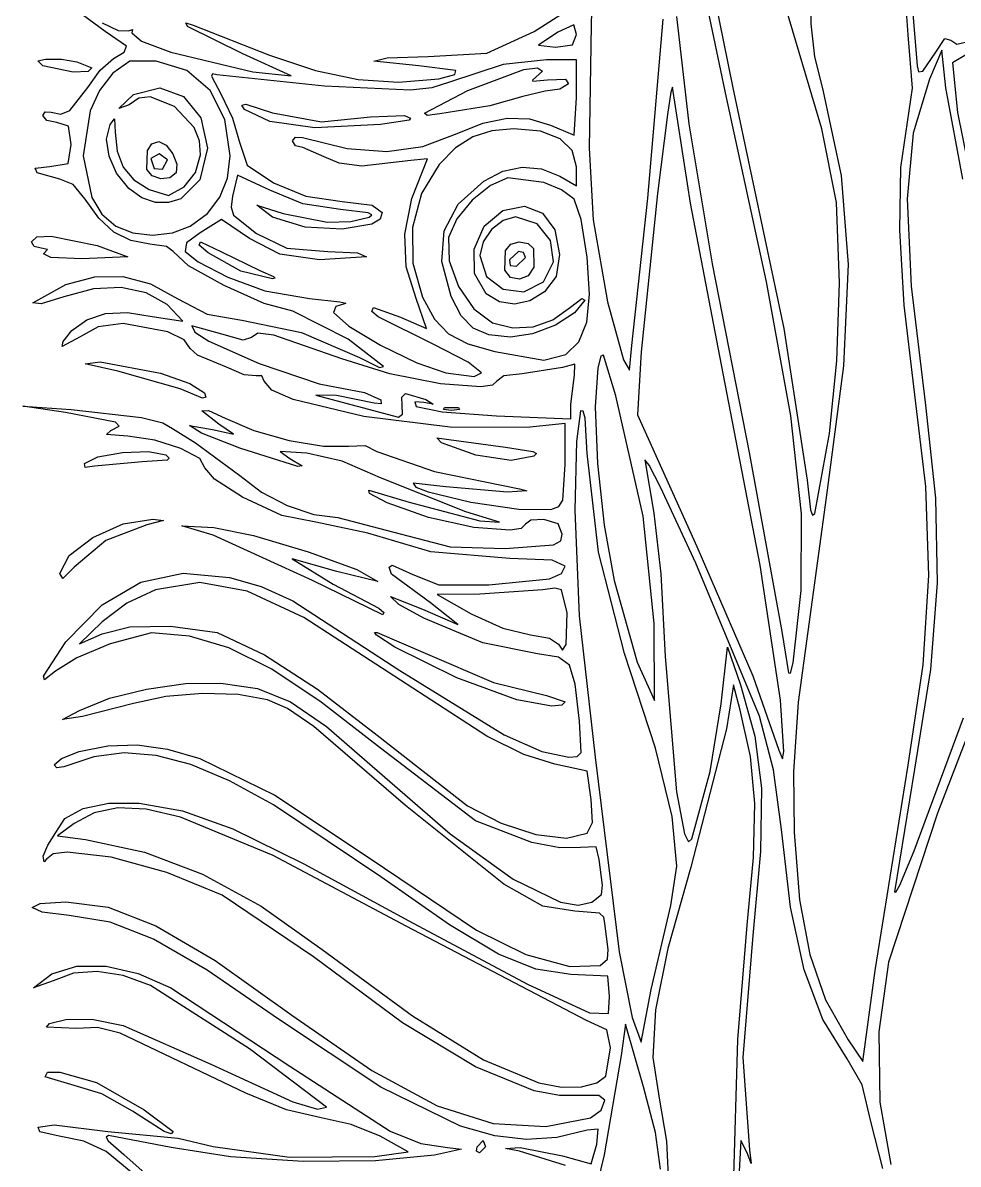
# Model space of a CAD drawing. Extents: x -2 to 143, y -75 to 57.
# Drawn here: x -1.93 to 30.67, y -38.89 to 0.89 of the extents above; entities that cross this region are included whole.
import ezdxf

# ---------------------------------------------------------------- set-up
doc = ezdxf.new("R2010")
doc.units = 0

msp = doc.modelspace()

# ---------------------------------------------------------------- linework, layer by layer
at = {"layer": 'Layer 1'}
for p, q in [((18.049324, 7.429399), (17.879628, 0.804749)), ((28.920241, 0.46683), (28.451226, 7.02616)), ((25.587305, 5.84176), (25.53346, 0.847634)), ((21.476025, 5.266525), (22.813592, -1.38241)), ((22.59748, -1.7137), (21.20349, 4.85621)), ((25.910463, -2.80866), (24.384303, 2.33777)), ((35.244781, 2.355612), (30.470031, -0.512558)), ((29.048735, 1.634441), (29.236411, -0.610279)), ((15.887304, 0.585747), (17.070378, 1.341785)), ((0.937246, 0.58575), (0.145662, 1.15912)), ((0.831784, 0.889484), (1.385385, 0.620302)), ((3.806733, 0.752613), (3.753469, 0.881153)), ((3.753469, 0.881153), (4.004629, 0.804363)), ((4.004629, 0.804363), (6.660429, -0.239987)), ((17.27412, 0.814666), (16.719439, 0.563526)), ((17.3626, 0.481876), (17.27412, 0.814666)), ((17.879628, 0.804749), (17.801301, -3.485951)), ((19.85599, -5.23145), (20.390091, 1.00996)), ((20.850582, 1.108453), (21.276517, -2.638411)), ((25.53346, 0.847634), (25.663374, -0.296205)), ((1.684064, 0.066656), (0.937246, 0.58575)), ((1.385385, 0.620302), (1.752892, 0.602211)), ((1.752892, 0.602211), (1.886614, 0.654756)), ((1.886614, 0.654756), (1.862873, 0.539091)), ((1.862873, 0.539091), (2.201459, 0.250714)), ((5.735473, -0.192932), (3.806733, 0.752613)), ((14.241158, -0.174318), (15.887304, 0.585747)), ((16.719439, 0.563526), (16.036152, 0.11187)), ((17.223571, 0.123257), (17.362597, 0.48188)), ((17.362597, 0.48188), (17.3626, 0.481876)), ((29.075242, -1.386252), (28.920241, 0.46683)), ((1.599146, -0.13518), (1.684064, 0.066656)), ((2.201459, 0.250714), (3.230745, -0.140022)), ((16.036152, 0.11187), (16.636979, 0.038262)), ((16.636979, 0.038262), (17.223571, 0.123257)), ((29.892998, -0.135897), (30.206941, 0.338392)), ((30.206941, 0.338392), (30.412045, 0.278102)), ((30.412045, 0.278102), (30.621121, 0.13588)), ((30.621121, 0.13588), (30.974382, 0.22862)), ((-1.406699, -0.440725), (-1.140662, -0.377155)), ((-1.140662, -0.377155), (-0.589578, -0.376279)), ((-0.589578, -0.376279), (-0.050464, -0.469569)), ((0.757685, -0.76092), (1.22839, -0.362766)), ((1.22839, -0.362766), (1.599146, -0.13518)), ((3.230745, -0.140022), (6.082533, -0.817439)), ((7.417583, -0.959344), (5.735473, -0.192932)), ((6.660429, -0.239987), (8.271708, -0.777314)), ((10.306564, -0.451135), (10.767125, -0.337504)), ((10.767125, -0.337504), (12.195494, -0.29024)), ((12.195494, -0.29024), (14.241158, -0.174318)), ((25.663374, -0.296205), (25.940213, -1.40825)), ((29.430739, -0.797081), (29.892998, -0.135897)), ((30.0925, -0.07124), (29.6691, -1.07665)), ((30.241007, -1.385278), (30.0925, -0.07124)), ((-1.23961, -0.618732), (-1.406699, -0.440725)), ((-0.179395, -0.830312), (-1.239613, -0.61873)), ((-1.239613, -0.61873), (-1.23961, -0.618732)), ((-0.050464, -0.469569), (0.470387, -0.68603)), ((0.328739, -1.363846), (0.757685, -0.76092)), ((0.470387, -0.68603), (0.339829, -0.80829)), ((1.799145, -0.454498), (1.19959, -0.863656)), ((2.71577, -0.44895), (1.799145, -0.454498)), ((3.782095, -0.775441), (2.71577, -0.44895)), ((4.593544, -1.469483), (3.782095, -0.775441)), ((8.271708, -0.777314), (9.751045, -1.087756)), ((11.870994, -0.615383), (10.306564, -0.451135)), ((13.157413, -0.775752), (11.870994, -0.615383)), ((14.807105, -0.569328), (12.941, -1.186533)), ((13.122195, -0.920649), (13.157413, -0.775752)), ((13.581803, -1.479027), (15.5321, -0.73954)), ((16.32365, -0.404936), (14.807105, -0.569328)), ((15.5321, -0.73954), (16.001383, -0.685789)), ((16.001383, -0.685789), (16.175261, -0.8051)), ((17.3626, -0.399736), (16.32365, -0.404936)), ((17.362628, -1.713702), (17.3626, -0.399736)), ((29.236411, -0.610279), (29.288766, -0.817855)), ((30.470031, -0.512558), (30.647203, -2.24445)), ((0.339829, -0.80829), (-0.179395, -0.830312)), ((1.19959, -0.863656), (0.735776, -1.473282)), ((4.674474, -0.890852), (4.644487, -0.97201)), ((4.644487, -0.97201), (4.98547, -1.610929)), ((4.8295, -0.931032), (4.674474, -0.890852)), ((8.58246, -1.320456), (4.8295, -0.931032)), ((6.082533, -0.817439), (7.417583, -0.959344)), ((9.751045, -1.087756), (11.160875, -1.180012)), ((11.160875, -1.180012), (12.563629, -1.062784)), ((12.941, -1.186533), (12.326194, -1.379063)), ((12.563629, -1.062784), (13.122195, -0.920649)), ((16.175261, -0.8051), (15.828944, -1.116242)), ((15.828944, -1.116242), (15.839696, -1.149157)), ((15.839696, -1.149157), (16.351861, -1.101942)), ((16.351861, -1.101942), (16.985408, -1.080148)), ((16.985408, -1.080148), (17.082291, -1.246193)), ((29.6691, -1.07665), (29.096538, -2.95691)), ((29.288766, -0.817855), (29.430739, -0.797081)), ((-0.294259, -2.175475), (0.328739, -1.363846)), ((0.735776, -1.473282), (0.410182, -2.185503)), ((1.92045, -1.607816), (2.839317, -1.382076)), ((2.839317, -1.382076), (3.668498, -1.686922)), ((5.109904, -2.479465), (4.593544, -1.469483)), ((11.583241, -1.459771), (8.58246, -1.320456)), ((12.326194, -1.379063), (11.583241, -1.459771)), ((12.0669, -2.25841), (13.581803, -1.479027)), ((16.274209, -1.494724), (15.49987, -1.682844)), ((16.787661, -1.421717), (16.274209, -1.494724)), ((17.082291, -1.246193), (16.787661, -1.421717)), ((20.6509, -1.530186), (20.53255, -2.314233)), ((20.70752, -1.36093), (20.6509, -1.530186)), ((21.342747, -5.397254), (20.70752, -1.36093)), ((22.813592, -1.38241), (24.589908, -9.768243)), ((25.940213, -1.40825), (26.588831, -4.433976)), ((28.900291, -2.57915), (29.075242, -1.386252)), ((30.830628, -4.560728), (30.241007, -1.385278)), ((1.416891, -2.098518), (1.92045, -1.607816)), ((1.771705, -1.97287), (1.416891, -2.098518)), ((2.107076, -1.746314), (1.771705, -1.97287)), ((2.506161, -1.695973), (2.107076, -1.746314)), ((3.354477, -2.025408), (2.506161, -1.695973)), ((3.668498, -1.686922), (4.268384, -2.420873)), ((4.98547, -1.610929), (5.38041, -2.443206)), ((5.704208, -1.979137), (5.835751, -1.947226)), ((5.79559, -2.13457), (5.704208, -1.979137)), ((5.835751, -1.947226), (6.77517, -2.25489)), ((15.49987, -1.682844), (14.33984, -2.008177)), ((17.287848, -3.027682), (17.362628, -1.713702)), ((23.987492, -8.143959), (22.59748, -1.7137)), ((-1.239605, -2.347278), (-1.152407, -2.213093)), ((-1.094275, -2.518492), (-1.239605, -2.347278)), ((-1.152407, -2.213093), (-0.942761, -2.230907)), ((-0.942761, -2.230907), (-0.608228, -2.292878)), ((-0.608228, -2.292878), (-0.294259, -2.175475)), ((0.410182, -2.185503), (0.170108, -3.745526)), ((4.034662, -2.764113), (3.354477, -2.025408)), ((6.67622, -2.55281), (5.79559, -2.13457)), ((6.77517, -2.25489), (8.476548, -2.567524)), ((10.18422, -2.387882), (11.37029, -2.350032)), ((11.37029, -2.350032), (11.582899, -2.437547)), ((12.163898, -2.339818), (12.066898, -2.258407)), ((12.066898, -2.258407), (12.0669, -2.25841)), ((12.60269, -2.289507), (12.163898, -2.339818)), ((14.33984, -2.008177), (12.60269, -2.289507)), ((20.53255, -2.314233), (20.189084, -5.05913)), ((30.647203, -2.24445), (31.021882, -4.130768)), ((-0.744865, -2.589705), (-1.094275, -2.518492)), ((-0.334938, -2.721103), (-0.744865, -2.589705)), ((-0.250125, -3.356194), (-0.334938, -2.721103)), ((0.988334, -3.168259), (1.108343, -2.65282)), ((1.108343, -2.65282), (1.267326, -2.458816)), ((1.267326, -2.458816), (1.291355, -2.92749)), ((4.223583, -3.225362), (4.034662, -2.764113)), ((4.268384, -2.420873), (4.49937, -3.482446)), ((5.29096, -3.75378), (5.109904, -2.479465)), ((5.38041, -2.443206), (5.615435, -3.279049)), ((8.24206, -2.777683), (6.67622, -2.55281)), ((6.67622, -2.55281), (6.67622, -2.55281)), ((10.535188, -2.659792), (8.24206, -2.777683)), ((8.476548, -2.567524), (10.18422, -2.387882)), ((11.536038, -2.510388), (10.535188, -2.659792)), ((11.582899, -2.437547), (11.536038, -2.510388)), ((13.20682, -2.975184), (14.105307, -2.606401)), ((14.105307, -2.606401), (14.948388, -2.433393)), ((14.948388, -2.433393), (15.732169, -2.456518)), ((15.732169, -2.456518), (16.45276, -2.676133)), ((16.45276, -2.676133), (17.287848, -3.027682)), ((21.276517, -2.638411), (22.093983, -7.510982)), ((28.669018, -4.153177), (28.900291, -2.57915)), ((1.071592, -3.762893), (0.988334, -3.168259)), ((1.291355, -2.92749), (1.351535, -3.591989)), ((7.467842, -3.23192), (7.569573, -3.098902)), ((7.569573, -3.098902), (7.81416, -3.10734)), ((7.81416, -3.10734), (9.370318, -3.492278)), ((12.01438, -3.42748), (13.20682, -2.975184)), ((13.746337, -3.087687), (13.152034, -3.47122)), ((14.407965, -2.87458), (13.746337, -3.087687)), ((15.18575, -2.8087), (14.407965, -2.87458)), ((16.113983, -2.896425), (15.18575, -2.8087)), ((16.796931, -3.153069), (16.113983, -2.896425)), ((17.218501, -3.568836), (16.796931, -3.153069)), ((26.429697, -5.382361), (25.910463, -2.80866)), ((29.096538, -2.95691), (28.884603, -5.246755)), ((-0.352823, -4.017089), (-0.250125, -3.356194)), ((2.394079, -4.232179), (2.407196, -3.5665)), ((2.407196, -3.5665), (2.569124, -3.335824)), ((2.569124, -3.335824), (2.80408, -3.246693)), ((2.80408, -3.246693), (3.069091, -3.374559)), ((3.069091, -3.374559), (3.301496, -3.679294)), ((4.264725, -3.71503), (4.223583, -3.225362)), ((4.49937, -3.482446), (4.238914, -4.583576)), ((5.615435, -3.279049), (5.891463, -4.074622)), ((7.572995, -3.397011), (7.467842, -3.23192)), ((7.82581, -3.465676), (7.572995, -3.397011)), ((8.567919, -3.787207), (7.82581, -3.465676)), ((9.370318, -3.492278), (10.752969, -3.599418)), ((10.752969, -3.599418), (12.01438, -3.42748)), ((13.152034, -3.47122), (12.57622, -4.04838)), ((17.3626, -4.13393), (17.218501, -3.568836)), ((17.801301, -3.485951), (17.945758, -5.984151)), ((0.170108, -3.745526), (0.472274, -5.199319)), ((1.33578, -4.360098), (1.071592, -3.762893)), ((1.351535, -3.591989), (1.567438, -4.145865)), ((2.817256, -3.684688), (2.533774, -3.844721)), ((2.533774, -3.844721), (2.646963, -4.189728)), ((3.1141, -3.89076), (2.817256, -3.684688)), ((2.939821, -4.209411), (3.1141, -3.89076)), ((3.1141, -3.89076), (3.1141, -3.89076)), ((3.301496, -3.679294), (3.436276, -4.042606)), ((4.083828, -4.336642), (4.264725, -3.71503)), ((5.202117, -4.523032), (5.29096, -3.75378)), ((9.08878, -4.005918), (8.567919, -3.787207)), ((11.588629, -3.914786), (9.8786, -4.104846)), ((12.170574, -3.860036), (11.588629, -3.914786)), ((11.62194, -5.240525), (12.170574, -3.860036)), ((-1.504671, -4.175578), (-0.992234, -4.126036)), ((-1.4375, -4.34168), (-1.504671, -4.175578)), ((-0.645921, -4.56576), (-1.4375, -4.34168)), ((-0.992234, -4.126036), (-0.352823, -4.017089)), ((1.75856, -4.88325), (1.33578, -4.360098)), ((1.567438, -4.145865), (1.939535, -4.589915)), ((2.39408, -4.23218), (2.394079, -4.232179)), ((2.580206, -4.451563), (2.39408, -4.23218)), ((2.646963, -4.189728), (2.939821, -4.209411)), ((3.408413, -4.346203), (3.18961, -4.520067)), ((3.436276, -4.042606), (3.408413, -4.346203)), ((3.689215, -4.83), (4.083828, -4.336642)), ((5.891463, -4.074622), (6.802695, -4.694649)), ((9.8786, -4.104846), (9.08878, -4.005918)), ((12.57622, -4.04838), (11.959839, -5.065351)), ((14.136114, -4.629237), (14.800933, -4.288872)), ((14.800933, -4.288872), (15.474303, -4.145939)), ((15.474303, -4.145939), (16.139239, -4.201546)), ((16.139239, -4.201546), (16.778754, -4.456803)), ((17.362614, -4.790922), (17.3626, -4.13393)), ((28.632444, -6.340664), (28.669018, -4.153177)), ((-0.175821, -4.745188), (-0.645921, -4.56576)), ((0.24461, -5.26255), (-0.175821, -4.745188)), ((1.939535, -4.589915), (2.468295, -4.92494)), ((2.879462, -4.551357), (2.580206, -4.451563)), ((3.18961, -4.520067), (2.879462, -4.551357)), ((4.238914, -4.583576), (3.576419, -5.244843)), ((4.93797, -5.1926), (5.202117, -4.523032)), ((5.54755, -4.42272), (5.371312, -5.15627)), ((6.67451, -4.94963), (5.54755, -4.42272)), ((6.802695, -4.694649), (7.93166, -5.152624)), ((13.235279, -5.432305), (14.136114, -4.629237)), ((14.974045, -4.516208), (14.365303, -4.778932)), ((16.226632, -4.677484), (14.974045, -4.516208)), ((16.845592, -4.936538), (16.226632, -4.677484)), ((16.778754, -4.456803), (17.362614, -4.790922)), ((26.588831, -4.433976), (26.828962, -7.533239)), ((1.75856, -4.883256), (1.75856, -4.88325)), ((2.218911, -5.212648), (1.75856, -4.883256)), ((2.468295, -4.92494), (3.146116, -5.137246)), ((3.146116, -5.137246), (3.689215, -4.83)), ((5.371312, -5.15627), (5.32962, -5.540856)), ((7.821908, -5.420866), (6.67451, -4.94963)), ((7.93166, -5.152624), (9.202005, -5.342356)), ((11.959839, -5.065351), (11.648496, -6.252181)), ((14.365303, -4.778932), (13.730303, -5.300552)), ((17.282625, -5.257675), (16.845592, -4.936538)), ((20.189084, -5.05913), (19.62408, -10.58313)), ((0.711652, -5.926674), (0.24461, -5.26255)), ((0.472274, -5.199319), (0.82448, -5.778752)), ((2.690197, -5.375115), (2.218911, -5.212648)), ((3.150129, -5.38205), (2.690197, -5.375115)), ((3.576419, -5.244843), (3.150129, -5.38205)), ((4.502087, -5.756196), (4.93797, -5.1926)), ((5.32962, -5.540856), (5.414622, -5.822057)), ((6.77517, -5.88665), (6.222857, -5.464399)), ((6.222857, -5.464399), (7.14044, -5.76517)), ((9.14104, -5.6264), (7.821908, -5.420866)), ((9.202005, -5.342356), (10.240862, -5.468652)), ((10.240862, -5.468652), (10.594255, -5.724924)), ((11.376474, -6.475988), (11.62194, -5.240525)), ((12.746891, -6.363502), (13.235279, -5.432305)), ((13.730303, -5.300552), (13.199211, -5.95031)), ((14.80184, -5.650215), (15.556174, -5.500867)), ((15.556174, -5.500867), (16.182697, -5.744377)), ((17.521518, -5.973067), (17.282625, -5.257675)), ((19.290269, -10.364085), (19.855994, -5.231445)), ((19.855994, -5.231445), (19.85599, -5.23145)), ((22.41405, -11.0392), (21.342747, -5.397254)), ((26.533582, -8.17408), (26.429697, -5.382361)), ((28.884603, -5.246755), (29.028893, -8.293522)), ((1.240309, -6.40745), (0.711652, -5.926674)), ((0.82448, -5.778752), (1.309585, -6.202476)), ((3.89804, -6.20753), (4.502087, -5.756196)), ((4.994107, -5.965649), (4.244049, -6.433532)), ((5.96221, -6.62921), (4.994107, -5.965649)), ((5.414622, -5.822057), (6.210308, -6.45428)), ((7.912889, -6.232784), (6.77517, -5.88665)), ((7.14044, -5.76517), (8.67454, -6.066465)), ((10.098418, -5.736384), (9.14104, -5.6264)), ((9.497962, -6.04113), (10.1394, -5.88938)), ((10.231224, -5.806916), (10.098418, -5.736384)), ((10.1394, -5.88938), (10.231224, -5.806916)), ((10.518719, -5.958143), (10.227181, -6.134787)), ((10.594255, -5.724924), (10.518719, -5.958143)), ((13.199211, -5.95031), (12.902195, -6.597448)), ((14.145673, -6.205551), (14.80184, -5.650215)), ((15.240674, -5.874659), (14.805746, -5.998499)), ((15.989256, -6.115454), (15.240674, -5.874659)), ((16.182697, -5.744377), (16.610564, -6.325349)), ((1.309585, -6.202476), (1.90091, -6.432704)), ((3.289933, -6.435435), (3.898045, -6.207576)), ((3.898045, -6.207576), (3.89804, -6.20753)), ((9.198476, -6.309786), (7.912889, -6.232784)), ((8.67454, -6.066465), (9.497962, -6.04113)), ((10.227181, -6.134787), (9.198476, -6.309786)), ((11.648496, -6.252181), (11.65655, -7.493913)), ((12.668191, -7.432557), (12.746891, -6.363502)), ((13.802932, -7.006834), (14.145673, -6.205551)), ((14.405466, -6.317524), (14.112218, -6.752989)), ((14.805746, -5.998499), (14.405466, -6.317524)), ((16.456734, -6.705572), (15.989256, -6.115454)), ((16.610564, -6.325349), (16.76893, -7.188385)), ((17.734104, -7.287955), (17.521518, -5.973067)), ((17.945758, -5.984151), (18.440865, -8.834005)), ((28.78589, -8.949506), (28.632444, -6.340664)), ((-1.6354, -6.750646), (-1.447646, -6.578301)), ((-1.533669, -6.906314), (-1.6354, -6.750646)), ((-1.447646, -6.578301), (-0.943488, -6.544912)), ((-0.943488, -6.544912), (0.65942, -6.875685)), ((1.832909, -6.706493), (1.240309, -6.40745)), ((2.49178, -6.82542), (1.832909, -6.706493)), ((1.90091, -6.432704), (2.592623, -6.510417)), ((2.592623, -6.510417), (3.289933, -6.435435)), ((4.244049, -6.433532), (3.771987, -6.783744)), ((4.213963, -6.863758), (4.2644, -6.75064)), ((4.2644, -6.75064), (4.995841, -7.100532)), ((7.026265, -7.182361), (5.96221, -6.62921)), ((6.210308, -6.45428), (7.269694, -6.969591)), ((11.429865, -7.619851), (11.376474, -6.475988)), ((12.902195, -6.597448), (12.922505, -7.413958)), ((14.112218, -6.752989), (13.998384, -7.226149)), ((15.079499, -6.833631), (15.365733, -6.750644)), ((15.365733, -6.750644), (15.675102, -6.808652)), ((16.558296, -7.446613), (16.456734, -6.705572)), ((-1.289082, -6.972996), (-1.533669, -6.906314)), ((-1.071493, -7.014903), (-1.289082, -6.972996)), ((-1.20923, -7.16323), (-1.071493, -7.014903)), ((0.65942, -6.875685), (1.72883, -7.273497)), ((3.069802, -6.914385), (2.49178, -6.82542)), ((3.31088, -7.07952), (3.069802, -6.914385)), ((3.847611, -7.578625), (3.31088, -7.07952)), ((3.771987, -6.783744), (3.728216, -7.082885)), ((3.728216, -7.082885), (4.183115, -7.44398)), ((4.52351, -7.136836), (4.213963, -6.863758)), ((5.67119, -7.76523), (4.52351, -7.136836)), ((4.995841, -7.100532), (6.324671, -7.742873)), ((7.269694, -6.969591), (8.694758, -7.079143)), ((8.694758, -7.079143), (9.727994, -7.133892)), ((9.727994, -7.133892), (10.047638, -7.268282)), ((13.813363, -7.856595), (13.802932, -7.006834)), ((14.8615, -7.73613), (14.885453, -7.054067)), ((14.885453, -7.054067), (15.079499, -6.833631)), ((15.344187, -7.086197), (15.031006, -7.373796)), ((15.512218, -7.124873), (15.344187, -7.086197)), ((15.591972, -7.298136), (15.512218, -7.124873)), ((15.675102, -6.808652), (15.866009, -6.978495)), ((15.866009, -6.978495), (15.877801, -7.628592)), ((-0.95985, -7.295361), (-1.20923, -7.163227)), ((-1.20923, -7.163227), (-1.20923, -7.16323)), ((0.12657, -7.338687), (-0.95985, -7.295361)), ((1.72883, -7.273497), (0.12657, -7.338687)), ((4.183115, -7.44398), (5.207063, -7.980052)), ((8.40352, -7.3751), (7.026265, -7.182361)), ((10.047638, -7.268282), (8.40352, -7.3751)), ((11.65655, -7.493913), (11.998358, -8.67559)), ((12.996424, -8.649197), (12.668191, -7.432557)), ((12.922505, -7.413958), (13.247384, -8.302325)), ((13.998384, -7.226149), (14.232552, -7.952674)), ((15.031006, -7.373796), (15.053481, -7.570108)), ((15.272337, -7.592793), (15.591972, -7.298132)), ((15.591972, -7.298132), (15.591972, -7.298136)), ((16.20913, -8.140179), (16.558296, -7.446613)), ((16.76893, -7.188385), (16.659057, -7.950538)), ((17.812472, -8.572459), (17.734104, -7.287955)), ((22.093983, -7.510982), (23.386325, -14.087025)), ((26.828962, -7.533239), (26.664753, -11.068182)), ((0.580521, -7.962296), (1.558746, -7.954492)), ((1.558746, -7.954492), (2.514951, -8.210735)), ((5.088296, -8.274313), (3.847611, -7.578625)), ((6.775164, -8.040359), (5.671184, -7.765224)), ((5.671184, -7.765224), (5.67119, -7.76523)), ((6.324671, -7.742873), (6.806096, -7.950895)), ((6.806096, -7.950895), (6.862066, -8.015327)), ((11.777799, -8.725536), (11.429865, -7.619851)), ((14.21671, -8.557365), (13.813363, -7.856595)), ((14.232552, -7.952674), (14.807061, -8.400109)), ((14.861501, -7.73613), (14.8615, -7.73613)), ((15.069548, -7.992493), (14.861501, -7.73613)), ((15.053481, -7.570108), (15.272337, -7.592793)), ((15.680528, -7.927843), (15.376834, -8.05277)), ((15.877801, -7.628592), (15.680528, -7.927843)), ((16.659057, -7.950538), (16.247502, -8.486725)), ((-1.581484, -8.871091), (-0.436534, -8.231986)), ((-0.436534, -8.231986), (0.580521, -7.962296)), ((1.496195, -8.341468), (0.529208, -8.389359)), ((2.363995, -8.522358), (1.496195, -8.341468)), ((2.514951, -8.210735), (3.465946, -8.733182)), ((6.483401, -8.892626), (5.088296, -8.274313)), ((5.207063, -7.980052), (6.503056, -8.458948)), ((6.862066, -8.015327), (6.775164, -8.040359)), ((13.247384, -8.302325), (13.782908, -9.080613)), ((15.376834, -8.05277), (15.069548, -7.992493)), ((15.529917, -8.489074), (16.209124, -8.140188)), ((16.209124, -8.140188), (16.20913, -8.140179)), ((24.833575, -12.815175), (23.987492, -8.143959)), ((26.434106, -10.899164), (26.533582, -8.17408)), ((29.028893, -8.293522), (29.525006, -12.44455)), ((-0.504554, -8.668379), (-1.293193, -8.904694)), ((0.529208, -8.389359), (-0.504554, -8.668379)), ((3.100196, -8.929679), (2.363995, -8.522358)), ((3.465946, -8.733182), (4.486842, -9.268155)), ((6.503056, -8.458948), (8.061493, -8.719075)), ((8.061493, -8.719075), (9.113844, -8.839454)), ((12.131877, -9.765166), (11.777799, -8.725536)), ((11.998358, -8.67559), (12.419009, -9.440108)), ((13.342721, -9.32465), (12.996424, -8.649197)), ((14.216712, -8.557365), (14.21671, -8.557365)), ((14.681126, -8.840717), (14.216712, -8.557365)), ((14.807061, -8.400109), (15.529917, -8.489074)), ((16.247502, -8.486725), (15.740297, -8.803873)), ((17.159695, -9.021185), (17.551672, -8.718661)), ((17.551672, -8.718661), (17.651094, -8.776277)), ((17.720142, -9.544615), (17.812472, -8.572459)), ((-1.293193, -8.904694), (-1.581484, -8.871091)), ((3.649848, -9.515719), (3.100196, -8.929679)), ((7.48339, -9.15961), (6.483401, -8.892626)), ((8.973971, -9.007109), (8.900359, -9.207083)), ((9.281853, -8.908362), (8.973971, -9.007109)), ((9.113844, -8.839454), (9.328412, -8.883446)), ((9.328412, -8.883446), (9.281853, -8.908362)), ((10.234314, -9.172351), (10.28517, -9.03482)), ((10.28517, -9.03482), (11.227861, -9.378593)), ((13.782908, -9.080613), (14.435155, -9.566888)), ((15.20358, -8.922378), (14.681126, -8.840717)), ((15.740297, -8.803873), (15.20358, -8.922378)), ((16.53512, -9.468262), (17.159695, -9.021185)), ((17.651094, -8.776277), (17.291297, -9.226732)), ((18.440865, -8.834005), (18.996908, -10.861581)), ((29.124673, -11.7876), (28.78589, -8.949506)), ((-0.228552, -9.841359), (0.294879, -9.461416)), ((0.294879, -9.461416), (0.951855, -9.250661)), ((0.951855, -9.250661), (1.72042, -9.212921)), ((1.72042, -9.212921), (2.578618, -9.352021)), ((2.578618, -9.352021), (3.649848, -9.515719)), ((4.486842, -9.268155), (5.695046, -9.482981)), ((5.695046, -9.482981), (7.777561, -9.91124)), ((9.401404, -10.145104), (7.48339, -9.15961)), ((8.900359, -9.207083), (9.424268, -9.684624)), ((10.45588, -9.36392), (10.234314, -9.172351)), ((12.3905, -10.3211), (10.45588, -9.36392)), ((11.227861, -9.378593), (12.131877, -9.765166)), ((12.419009, -9.440108), (12.908107, -9.957486)), ((13.759029, -9.756494), (13.342721, -9.32465)), ((15.854509, -9.71191), (16.53512, -9.468262)), ((17.291297, -9.226732), (16.627424, -9.649285)), ((17.450415, -10.23519), (17.720142, -9.544615)), ((-0.530419, -10.218842), (-0.228552, -9.841359)), ((0.69724, -9.706043), (0.06297, -10.060575)), ((1.56397, -9.597615), (0.69724, -9.706043)), ((3.122084, -9.887003), (1.56397, -9.597615)), ((3.68501, -10.166405), (3.122084, -9.887003)), ((4.99941, -9.96198), (3.96213, -9.68113)), ((3.96213, -9.68113), (4.059192, -9.895332)), ((4.059192, -9.895332), (4.551588, -10.211694)), ((6.259449, -9.932254), (6.03636, -10.0794)), ((6.818819, -9.99832), (6.259449, -9.932254)), ((7.777561, -9.91124), (9.800496, -10.778031)), ((9.424268, -9.684624), (10.529799, -10.34569)), ((14.311417, -9.990114), (13.759029, -9.756494)), ((14.435155, -9.566888), (15.145356, -9.746621)), ((15.145356, -9.746621), (15.854509, -9.71191)), ((16.627424, -9.649285), (15.829101, -9.95899)), ((24.589908, -9.768243), (25.404012, -15.05761)), ((0.06297, -10.060575), (-0.557194, -10.400201)), ((-0.557194, -10.400201), (-0.530419, -10.218842)), ((3.90568, -10.462427), (3.68501, -10.166405)), ((4.551588, -10.211694), (6.306047, -10.990135)), ((5.751195, -10.180448), (4.99941, -9.96198)), ((6.03636, -10.0794), (5.751195, -10.180448)), ((9.18701, -10.827201), (6.818819, -9.99832)), ((10.638265, -11.09587), (9.401404, -10.145104)), ((12.390471, -10.321127), (12.3905, -10.3211)), ((13.584637, -10.938784), (12.390471, -10.321127)), ((12.908107, -9.957486), (13.572075, -10.307812)), ((13.572075, -10.307812), (14.517338, -10.57117)), ((15.065954, -10.070897), (14.311417, -9.990114)), ((15.829101, -9.95899), (15.065954, -10.070897)), ((16.99659, -10.674955), (17.450415, -10.23519)), ((4.16068, -10.6926), (3.90568, -10.462427)), ((5.167079, -11.116495), (4.16068, -10.6926)), ((10.529799, -10.34569), (11.79827, -10.964553)), ((14.517338, -10.57117), (16.224729, -10.874185)), ((16.224729, -10.874185), (16.996578, -10.674964)), ((16.996578, -10.674964), (16.99659, -10.674955)), ((18.20799, -10.731267), (18.108935, -11.135334)), ((18.308328, -10.702171), (18.20799, -10.731267)), ((18.73723, -12.12082), (18.308328, -10.702171)), ((19.208033, -11.223844), (19.290269, -10.364085)), ((19.62408, -10.58313), (19.49465, -12.7731)), ((0.237939, -10.996388), (0.767978, -10.9312)), ((1.37749, -11.2568), (0.237939, -10.996388)), ((0.767978, -10.9312), (2.869423, -11.32635)), ((5.779981, -11.380982), (5.167079, -11.116495)), ((6.306047, -10.990135), (8.39284, -11.694933)), ((10.863464, -11.349761), (9.18701, -10.827201)), ((9.800496, -10.778031), (10.50107, -11.130989)), ((10.50107, -11.130989), (10.638265, -11.09587)), ((11.79827, -10.964553), (12.810999, -11.315483)), ((14.054714, -11.314967), (13.584637, -10.938784)), ((16.879208, -11.125847), (15.469728, -11.349609)), ((17.312042, -11.011554), (16.879208, -11.125847)), ((17.290585, -11.399593), (17.312042, -11.011554)), ((18.108935, -11.135334), (18.016086, -12.500434)), ((18.996908, -10.861581), (19.208033, -11.223844)), ((23.765934, -18.019697), (22.41405, -11.0392)), ((26.664753, -11.068182), (26.100348, -15.40095)), ((26.1777, -13.4293), (26.434106, -10.899164)), ((3.55434, -11.8763), (1.37749, -11.2568)), ((2.869423, -11.32635), (3.884259, -11.685625)), ((6.198399, -11.42156), (5.779981, -11.380982)), ((6.397331, -11.42379), (6.198399, -11.42156)), ((6.47832, -11.602372), (6.397331, -11.42379)), ((12.629022, -11.69649), (10.863464, -11.349761)), ((12.810999, -11.315483), (13.797802, -11.44282)), ((13.797802, -11.44282), (14.054714, -11.314967)), ((14.833435, -11.418475), (14.59208, -11.600028)), ((15.469728, -11.349609), (14.833435, -11.418475)), ((17.167431, -12.405093), (17.290585, -11.399593)), ((4.333498, -12.1925), (3.55434, -11.8763)), ((3.55434, -11.8763), (3.55434, -11.8763)), ((3.884259, -11.685625), (4.40374, -12.0125)), ((6.750873, -11.920729), (6.47832, -11.602372)), ((7.494508, -12.244774), (6.750873, -11.920729)), ((8.39284, -11.694933), (9.9793, -12.00457)), ((14.024842, -11.801782), (12.629022, -11.69649)), ((14.440711, -11.743386), (14.024842, -11.801782)), ((14.59208, -11.600028), (14.440711, -11.743386)), ((29.540348, -15.275906), (29.124673, -11.7876)), ((4.447944, -12.163034), (4.333498, -12.1925)), ((4.40374, -12.0125), (4.447944, -12.163034)), ((9.950877, -12.831736), (7.494508, -12.244774)), ((8.995455, -12.101182), (8.274976, -12.090044)), ((8.274976, -12.090044), (11.159826, -12.860565)), ((10.312606, -12.374521), (8.995455, -12.101182)), ((9.9793, -12.00457), (10.548296, -12.249025)), ((10.548296, -12.249025), (10.553132, -12.398827)), ((11.27422, -12.161843), (11.410462, -12.034158)), ((11.2852, -12.4446), (11.27422, -12.161843)), ((11.410462, -12.034158), (12.118391, -12.245491)), ((12.040411, -12.351851), (11.728079, -12.3289)), ((11.728079, -12.3289), (11.775981, -12.481773)), ((12.118391, -12.245491), (12.372077, -12.402956)), ((19.687784, -16.307428), (18.73723, -12.12082)), ((-0.448025, -12.6972), (-1.932245, -12.475135)), ((-1.932245, -12.475135), (-0.250135, -12.587682)), ((1.302138, -13.038363), (-0.448025, -12.6972)), ((-0.250135, -12.587682), (2.204551, -12.868223)), ((4.301474, -12.632504), (4.540453, -12.628373)), ((4.901507, -13.104418), (4.301474, -12.632504)), ((4.540453, -12.628373), (5.115018, -12.894917)), ((10.553132, -12.398827), (10.312606, -12.374521)), ((11.295558, -12.753687), (11.285167, -12.44456)), ((11.285167, -12.44456), (11.2852, -12.4446)), ((11.775981, -12.481773), (12.682711, -12.674811)), ((12.372077, -12.402956), (12.040411, -12.351851)), ((12.682711, -12.674811), (14.575031, -12.81326)), ((12.732175, -12.596571), (12.76155, -12.51856)), ((13.00892, -12.62902), (12.732175, -12.596571)), ((12.76155, -12.51856), (13.256289, -12.51856)), ((12.76155, -12.51856), (12.76155, -12.51856)), ((13.285666, -12.596571), (13.00892, -12.62902)), ((13.256289, -12.51856), (13.285666, -12.596571)), ((17.164731, -12.91308), (17.167431, -12.405093)), ((17.504026, -12.63843), (17.36142, -13.706614)), ((17.594278, -12.64612), (17.504026, -12.63843)), ((17.663349, -12.894624), (17.594278, -12.64612)), ((18.016086, -12.500434), (18.100978, -14.470265)), ((29.525006, -12.44455), (29.874246, -15.68604)), ((1.429064, -13.178292), (1.302138, -13.038363)), ((2.204551, -12.868223), (2.943954, -13.053365)), ((2.943954, -13.053365), (3.2874, -13.2551)), ((5.412689, -13.453765), (4.901507, -13.104418)), ((5.115018, -12.894917), (6.121582, -13.326493)), ((12.959138, -13.206866), (9.950877, -12.831736)), ((11.159826, -12.860565), (11.295558, -12.753687)), ((14.575031, -12.81326), (17.164731, -12.91308)), ((16.9668, -13.075), (15.631, -13.213772)), ((16.966808, -14.50756), (16.9668, -13.075)), ((17.73976, -14.12548), (17.663349, -12.894624)), ((19.49465, -12.7731), (21.5632, -17.37203)), ((25.21209, -16.231679), (24.833575, -12.815175)), ((0.982132, -13.465563), (1.13514, -13.3289)), ((1.72883, -13.5225), (0.982132, -13.465563)), ((1.13514, -13.3289), (1.429064, -13.178292)), ((2.664058, -13.655341), (1.72883, -13.5225)), ((3.2874, -13.2551), (4.084225, -13.756598)), ((4.291884, -13.416613), (3.87453, -13.1495)), ((3.87453, -13.1495), (4.733561, -13.301692)), ((5.62876, -13.9358), (4.291884, -13.416613)), ((4.733561, -13.301692), (5.412689, -13.453765)), ((6.121582, -13.326493), (7.354284, -13.673342)), ((15.631, -13.213772), (12.959138, -13.206866)), ((25.668713, -16.217029), (26.177702, -13.42928)), ((26.177702, -13.42928), (26.1777, -13.4293)), ((3.577908, -13.9472), (2.664058, -13.655341)), ((4.084225, -13.756598), (5.626425, -14.890518)), ((7.354284, -13.673342), (8.542754, -13.874292)), ((8.542754, -13.874292), (9.416618, -13.868171)), ((9.416618, -13.868171), (9.999132, -13.843361)), ((9.999132, -13.843361), (10.408761, -14.059478)), ((12.66383, -13.756878), (12.496761, -13.584591)), ((12.496761, -13.584591), (12.909951, -13.642761)), ((13.8512, -14.1842), (12.66383, -13.756878)), ((12.909951, -13.642761), (14.887481, -13.90831)), ((14.887481, -13.90831), (15.845251, -14.052312)), ((17.36142, -13.706614), (17.308617, -16.10131)), ((0.21331, -14.4716), (0.676958, -14.240405)), ((0.676958, -14.240405), (1.542104, -14.087854)), ((1.542104, -14.087854), (2.45213, -14.051831)), ((2.45213, -14.051831), (3.05042, -14.170219)), ((3.05042, -14.170219), (3.172112, -14.283878)), ((3.172112, -14.283878), (3.093417, -14.356621)), ((4.236641, -14.301984), (3.577908, -13.9472)), ((4.40652, -14.6236), (4.236641, -14.301984)), ((7.656855, -14.581512), (5.62876, -13.9358)), ((7.96255, -14.1131), (7.031055, -14.05025)), ((7.031055, -14.05025), (7.36886, -14.2937)), ((7.36886, -14.2937), (7.809142, -14.555689)), ((9.201605, -14.397737), (7.96255, -14.1131)), ((10.408761, -14.059478), (12.412909, -14.751662)), ((15.083783, -14.366623), (13.8512, -14.184198)), ((13.8512, -14.184198), (13.8512, -14.1842)), ((15.87696, -14.214378), (15.083783, -14.366623)), ((15.845251, -14.052312), (15.973008, -14.129895)), ((15.973008, -14.129895), (15.87696, -14.214378)), ((18.131806, -17.566834), (17.73976, -14.12548)), ((23.386325, -14.087025), (24.522255, -20.328435)), ((0.238041, -14.608559), (0.213304, -14.4716)), ((0.213304, -14.4716), (0.21331, -14.4716)), ((0.559977, -14.56254), (0.238041, -14.608559)), ((2.223567, -14.411886), (0.559977, -14.56254)), ((3.093417, -14.356621), (2.223567, -14.411886)), ((4.745135, -15.014), (4.40652, -14.6236)), ((7.809142, -14.555689), (7.656855, -14.581512)), ((10.5354, -14.9757), (9.201605, -14.397737)), ((16.893369, -15.75064), (16.966808, -14.50756)), ((18.100978, -14.470265), (18.331665, -16.627119)), ((19.899065, -14.528525), (19.747788, -14.34648)), ((19.747788, -14.34648), (20.054784, -16.20795)), ((20.292184, -15.296434), (19.899065, -14.528525)), ((5.72848, -15.6495), (4.745135, -15.014)), ((5.626425, -14.890518), (6.380428, -15.468898)), ((13.503861, -16.157841), (10.5354, -14.9757)), ((12.412909, -14.751662), (15.383641, -15.357698)), ((25.404012, -15.05761), (25.524783, -16.09082)), ((6.380428, -15.468898), (7.279038, -15.938737)), ((10.155628, -15.518784), (10.127244, -15.406382)), ((10.127244, -15.406382), (11.534959, -15.825704)), ((12.805976, -15.290429), (11.671976, -15.164966)), ((11.671976, -15.164966), (11.767408, -15.300612)), ((11.767408, -15.300612), (12.197152, -15.466473)), ((12.197152, -15.466473), (13.678819, -15.816213)), ((14.965386, -15.475431), (12.805976, -15.290429)), ((15.630191, -15.428601), (14.965386, -15.475431)), ((15.383641, -15.357698), (15.630191, -15.428601)), ((21.519143, -17.952551), (20.292184, -15.296434)), ((26.100348, -15.40095), (25.086009, -22.791855)), ((29.648755, -18.378391), (29.540348, -15.275906)), ((7.095709, -16.291013), (5.72848, -15.6495)), ((10.761172, -15.843814), (10.155628, -15.518784)), ((12.204414, -16.357545), (10.761172, -15.843814)), ((11.534959, -15.825704), (13.998369, -16.47411)), ((13.678819, -15.816213), (15.35546, -16.068926)), ((16.743212, -15.968292), (16.893369, -15.75064)), ((29.874246, -15.68604), (29.935434, -18.627656)), ((8.27648, -16.5147), (7.095709, -16.291013)), ((7.279038, -15.938737), (8.207479, -16.250909)), ((8.207479, -16.250909), (9.050975, -16.356288)), ((14.680611, -16.515063), (13.503861, -16.157841)), ((15.35546, -16.068926), (16.465556, -16.07935)), ((16.465556, -16.07935), (16.743212, -15.968292)), ((17.308617, -16.10131), (17.457037, -19.781127)), ((20.0697, -20.0547), (19.687784, -16.307428)), ((20.054784, -16.20795), (20.30544, -18.320492)), ((25.1994, -18.8978), (25.21209, -16.231679)), ((25.524783, -16.09082), (25.591483, -16.272287)), ((25.591483, -16.272287), (25.668713, -16.217029)), ((0.50992, -17.05107), (1.567152, -16.577602)), ((2.387113, -16.615205), (0.95671, -17.156127)), ((1.567152, -16.577602), (2.59942, -16.410484)), ((2.973499, -16.460562), (2.387113, -16.615205)), ((2.59942, -16.410484), (2.973499, -16.460562)), ((4.69727, -16.9658), (3.60884, -16.643864)), ((3.60884, -16.643864), (4.72644, -16.705484)), ((4.72644, -16.705484), (6.10642, -16.982082)), ((10.088318, -16.896272), (8.27648, -16.5147)), ((9.050975, -16.356288), (11.222975, -16.921338)), ((13.78474, -16.699321), (12.204414, -16.357545)), ((15.058371, -16.800297), (13.78474, -16.699321)), ((13.998369, -16.47411), (14.680611, -16.515063)), ((15.581532, -16.591629), (15.441496, -16.738971)), ((15.767636, -16.445999), (15.581532, -16.591629)), ((16.224693, -16.427381), (15.767636, -16.445999)), ((16.730234, -16.575042), (16.224693, -16.427381)), ((16.867855, -16.934), (16.730234, -16.575042)), ((18.331665, -16.627119), (18.676205, -18.553284)), ((-0.313897, -17.679528), (0.50992, -17.05107)), ((8.16044, -18.5559), (4.69727, -16.9658)), ((6.10642, -16.982082), (8.014965, -17.552277)), ((12.288402, -17.555234), (10.088318, -16.896272)), ((11.222975, -16.921338), (12.955913, -17.380168)), ((15.441496, -16.738971), (15.058371, -16.800297)), ((16.815684, -17.174816), (16.867855, -16.934)), ((0.95671, -17.156127), (-0.144847, -18.083475)), ((12.955913, -17.380168), (14.884045, -17.433858)), ((14.884045, -17.433858), (16.563415, -17.314271)), ((16.563415, -17.314271), (16.815684, -17.174816)), ((21.5632, -17.37203), (23.514044, -21.872298)), ((-0.64592, -18.311614), (-0.313897, -17.679528)), ((9.00899, -18.232224), (7.458927, -17.795317)), ((7.458927, -17.795317), (8.879802, -18.675662)), ((8.014965, -17.552277), (9.7067, -18.170107)), ((15.037328, -17.782335), (12.288402, -17.555234)), ((16.516553, -17.844566), (15.037328, -17.782335)), ((16.966808, -18.046936), (16.516553, -17.844566)), ((19.04288, -21.09491), (18.131806, -17.566834)), ((-0.144847, -18.083475), (-0.541231, -18.479264)), ((2.186191, -18.607506), (3.660804, -18.29201)), ((3.660804, -18.29201), (5.273149, -18.448178)), ((10.43625, -18.589614), (9.00899, -18.232224)), ((9.7067, -18.170107), (10.43625, -18.589614)), ((10.837127, -18.091415), (10.945642, -18.012491)), ((10.918224, -18.334634), (10.837127, -18.091415)), ((10.945642, -18.012491), (11.661168, -18.346414)), ((16.846658, -18.31267), (16.966808, -18.046936)), ((23.742328, -23.28492), (21.519143, -17.952551)), ((24.4781, -22.7206), (23.765934, -18.019697)), ((-0.64592, -18.311617), (-0.64592, -18.311614)), ((-0.541231, -18.479264), (-0.64592, -18.311617)), ((0.829655, -19.402375), (2.186191, -18.607506)), ((4.236789, -18.621362), (2.69245, -18.872)), ((5.889781, -18.921825), (4.236789, -18.621362)), ((5.273149, -18.448178), (6.375029, -18.759478)), ((8.160452, -18.555972), (8.16044, -18.5559)), ((10.617662, -19.747852), (8.160452, -18.555972)), ((8.879802, -18.675662), (10.470003, -19.51596)), ((12.273834, -19.331315), (10.918224, -18.334634)), ((11.661168, -18.346414), (12.565326, -18.698246)), ((14.308228, -18.700788), (16.42486, -18.495135)), ((16.42486, -18.495135), (16.846658, -18.31267)), ((18.676205, -18.553284), (19.479823, -21.397517)), ((20.30544, -18.320492), (20.455125, -21.20445)), ((29.443803, -21.487005), (29.648755, -18.378391)), ((29.935434, -18.627656), (29.697314, -21.648745)), ((2.69245, -18.872), (1.69499, -19.338425)), ((7.86472, -19.84535), (5.889781, -18.921825)), ((6.375029, -18.759478), (7.47664, -19.265219)), ((13.998331, -19.022605), (12.514111, -19.035545)), ((12.514111, -19.035545), (13.694851, -19.709486)), ((12.565326, -18.698246), (14.308228, -18.700788)), ((16.195971, -18.879072), (13.998331, -19.022605)), ((16.609796, -18.818668), (16.195971, -18.879072)), ((16.83654, -18.882719), (16.609796, -18.818668)), ((17.0445, -19.6835), (16.83654, -18.882719)), ((24.915777, -21.423415), (25.199397, -18.897805)), ((25.199397, -18.897805), (25.1994, -18.8978)), ((-0.428461, -20.684328), (0.829655, -19.402375)), ((1.69499, -19.338425), (0.828866, -19.9901)), ((7.47664, -19.265219), (11.202279, -21.693858)), ((11.176531, -19.384193), (10.880075, -19.107316)), ((10.880075, -19.107316), (11.993155, -19.547248)), ((12.044237, -19.864016), (11.176531, -19.384193)), ((13.224242, -20.086314), (12.273834, -19.331315)), ((10.3749, -21.4639), (7.86472, -19.84535)), ((10.470003, -19.51596), (10.650818, -19.662714)), ((10.650818, -19.662714), (10.617662, -19.747852)), ((11.993155, -19.547248), (13.224242, -20.086314)), ((14.097315, -20.728856), (12.044237, -19.864016)), ((13.694851, -19.709486), (14.793298, -20.209543)), ((17.007064, -20.779621), (17.044497, -19.683493)), ((17.044497, -19.683493), (17.0445, -19.6835)), ((17.457037, -19.781127), (18.015158, -24.70836)), ((0.828866, -19.9901), (0.046714, -20.760283)), ((0.827289, -20.414135), (1.801963, -20.166707)), ((1.801963, -20.166707), (3.217399, -20.143459)), ((3.217399, -20.143459), (4.836562, -20.361501)), ((14.793298, -20.209543), (15.766751, -20.4455)), ((20.069695, -20.054704), (20.0697, -20.0547)), ((20.087365, -22.737414), (20.069695, -20.054704)), ((-1.213694, -21.88339), (-0.428461, -20.684328)), ((0.046714, -20.760283), (0.827289, -20.414135)), ((2.555008, -20.37295), (1.11687, -20.7612)), ((3.87616, -20.4965), (2.555008, -20.37295)), ((5.24355, -20.900244), (3.87616, -20.4965)), ((4.836562, -20.361501), (6.493689, -21.141344)), ((10.327197, -20.36776), (10.416436, -20.361029)), ((10.392192, -20.454362), (10.327197, -20.36776)), ((11.02994, -20.87617), (10.392192, -20.454362)), ((10.416436, -20.361029), (12.09044, -21.087839)), ((15.766751, -20.4455), (16.418969, -20.565156)), ((16.418969, -20.565156), (16.735653, -20.765673)), ((24.522255, -20.328435), (24.748765, -21.765605)), ((1.11687, -20.7612), (-0.049254, -21.251387)), ((6.740691, -21.6449), (5.24355, -20.900244)), ((13.191516, -21.944303), (11.02994, -20.87617)), ((16.010555, -21.103268), (14.097315, -20.728856)), ((16.735653, -20.765673), (16.880809, -20.980771)), ((16.880809, -20.980771), (17.007064, -20.779621)), ((22.404482, -22.84693), (22.630137, -20.87596)), ((22.630137, -20.87596), (23.077694, -22.1847)), ((-0.049254, -21.251387), (-0.79435, -21.713928)), ((6.493689, -21.141344), (8.332963, -22.344621)), ((14.23625, -23.973236), (10.3749, -21.4639)), ((12.09044, -21.087839), (14.47028, -22.112364)), ((16.73178, -21.224738), (16.010555, -21.103268)), ((17.118025, -21.499694), (16.73178, -21.224738)), ((20.112895, -24.396864), (19.04288, -21.09491)), ((19.479823, -21.397517), (20.087365, -22.737414)), ((20.455125, -21.20445), (20.84681, -25.913449)), ((24.826642, -21.780574), (24.915777, -21.423415)), ((-0.79435, -21.713928), (-1.171329, -22.016814)), ((8.470327, -22.790656), (6.740691, -21.6449)), ((11.202279, -21.693858), (14.841297, -23.931902)), ((17.315314, -22.162913), (17.118025, -21.499694)), ((23.514044, -21.872298), (24.41437, -24.46602)), ((24.748765, -21.765605), (24.826642, -21.780574)), ((28.9194, -24.9937), (29.443803, -21.487005)), ((29.697314, -21.648745), (29.14863, -25.12865)), ((-1.171329, -22.016814), (-1.213694, -21.88339)), ((2.380569, -22.3346), (3.73598, -22.145472)), ((3.73598, -22.145472), (4.966124, -22.127101)), ((4.966124, -22.127101), (6.251741, -22.319651)), ((15.2847, -22.71046), (13.191516, -21.944303)), ((14.47028, -22.112364), (16.32365, -22.560909)), ((17.469675, -23.449168), (17.315314, -22.162913)), ((22.8368, -22.1899), (22.5942, -23.7229)), ((23.071552, -23.065925), (22.8368, -22.1899)), ((23.077694, -22.1847), (23.581635, -23.975628)), ((0.046714, -23.079407), (1.088083, -22.658055)), ((1.088083, -22.658055), (2.380569, -22.3346)), ((3.047879, -22.600166), (1.92672, -22.8404)), ((4.328785, -22.494125), (3.047879, -22.600166)), ((5.574358, -22.527847), (4.328785, -22.494125)), ((6.58952, -22.7069), (5.574358, -22.527847)), ((6.251741, -22.319651), (7.400424, -22.778896)), ((8.332963, -22.344621), (10.414489, -23.942294)), ((16.32365, -22.560909), (16.966812, -22.784056)), ((1.92672, -22.8404), (0.145662, -23.2896)), ((7.295121, -23.017347), (6.58952, -22.7069)), ((8.209478, -23.640522), (7.295121, -23.017347)), ((7.400424, -22.778896), (8.650012, -23.635311)), ((10.5352, -24.3977), (8.470327, -22.790656)), ((15.284702, -22.710466), (15.2847, -22.71046)), ((16.510053, -22.926589), (15.284702, -22.710466)), ((16.848093, -22.900749), (16.510053, -22.926589)), ((16.966812, -22.784056), (16.848093, -22.900749)), ((22.02066, -25.206537), (22.404482, -22.84693)), ((23.423249, -24.68676), (23.071552, -23.065925)), ((24.59568, -24.516103), (24.4781, -22.72059)), ((24.4781, -22.72059), (24.4781, -22.7206)), ((25.086009, -22.791855), (24.926072, -25.214977)), ((-0.546973, -23.398253), (0.046714, -23.079407)), ((0.145662, -23.2896), (-0.546973, -23.398253)), ((17.522735, -24.546772), (17.469675, -23.449168)), ((24.225876, -25.145321), (23.742328, -23.28492)), ((29.13838, -27.978824), (30.849927, -23.3396)), ((11.407301, -26.393477), (8.209478, -23.640522)), ((8.650012, -23.635311), (10.238344, -25.019371)), ((22.5942, -23.7229), (21.3468, -28.5457)), ((10.414489, -23.942294), (13.566839, -26.403414)), ((15.531564, -24.610449), (14.23625, -23.973236)), ((14.841297, -23.931902), (16.157342, -24.511416)), ((23.581635, -23.975628), (23.809471, -25.794597)), ((30.914296, -24.166952), (29.946684, -26.659917)), ((-0.585511, -24.752005), (0.035435, -24.5154)), ((0.035435, -24.5154), (1.036026, -24.314803)), ((1.601418, -24.562446), (0.543872, -24.700655)), ((1.036026, -24.314803), (2.048906, -24.280688)), ((2.715267, -24.64581), (1.601418, -24.562446)), ((2.048906, -24.280688), (3.105417, -24.424528)), ((3.925951, -24.964808), (2.715267, -24.64581)), ((3.105417, -24.424528), (4.236901, -24.7578)), ((13.8439, -26.9223), (10.5352, -24.3977)), ((16.612003, -24.952786), (15.531564, -24.610449)), ((16.157342, -24.511416), (17.093069, -24.708398)), ((17.385423, -24.687139), (17.522735, -24.546772)), ((20.703546, -26.775765), (20.112895, -24.396864)), ((24.41437, -24.46602), (24.540815, -24.764803)), ((24.540815, -24.764803), (24.59568, -24.516103)), ((-0.84378, -24.976825), (-0.585511, -24.752005)), ((-0.742179, -25.086529), (-0.84378, -24.976825)), ((-0.497904, -25.046375), (-0.742179, -25.086529)), ((0.543872, -24.700655), (-0.497904, -25.046375)), ((5.274004, -25.533502), (3.925951, -24.964808)), ((4.236901, -24.7578), (6.850154, -26.038538)), ((10.238344, -25.019371), (12.96142, -27.379956)), ((17.741393, -25.19965), (16.612003, -24.952786)), ((17.093069, -24.708398), (17.385423, -24.687139)), ((18.015158, -24.70836), (18.854881, -31.49726)), ((23.575826, -26.319719), (23.423249, -24.68676)), ((27.776649, -32.149562), (28.919389, -24.993542)), ((28.919389, -24.993542), (28.9194, -24.9937)), ((17.874606, -26.18271), (17.741393, -25.19965)), ((21.382352, -27.55536), (22.02066, -25.206537)), ((24.507199, -27.22686), (24.225876, -25.145321)), ((24.926072, -25.214977), (24.946178, -27.32115)), ((29.14863, -25.12865), (28.446607, -29.39909)), ((6.799957, -26.365955), (5.274004, -25.533502)), ((23.809471, -25.794597), (23.778421, -27.993145)), ((6.850154, -26.038538), (10.1394, -28.2147)), ((17.916924, -26.988682), (17.874606, -26.18271)), ((20.84681, -25.913449), (21.134279, -27.375875)), ((-0.467762, -26.847961), (0.17636, -26.497343)), ((0.557048, -26.644223), (-0.148663, -27.0258)), ((0.17636, -26.497343), (1.067007, -26.309499)), ((1.379629, -26.470006), (0.557048, -26.644223)), ((1.067007, -26.309499), (2.124611, -26.312345)), ((2.366514, -26.517799), (1.379629, -26.470006)), ((2.124611, -26.312345), (3.628161, -26.576917)), ((3.565137, -26.80225), (2.366514, -26.517799)), ((3.628161, -26.576917), (5.382015, -27.211405)), ((10.547696, -28.878385), (6.799957, -26.365955)), ((14.831401, -29.130937), (11.407301, -26.393477)), ((13.566839, -26.403414), (14.73805, -27.013946)), ((23.536901, -28.200303), (23.575826, -26.319719)), ((-0.785789, -27.333435), (-0.467762, -26.847961)), ((-0.148663, -27.0258), (-0.728475, -27.445849)), ((6.787336, -28.139719), (3.565137, -26.80225)), ((15.812354, -27.681761), (13.8439, -26.9223)), ((14.73805, -27.013946), (15.949235, -27.405287)), ((17.7347, -27.3572), (17.916924, -26.988682)), ((20.866094, -28.511661), (20.703546, -26.775765)), ((29.946684, -26.659917), (28.239025, -31.85962)), ((-1.064798, -27.774357), (-0.785789, -27.333435)), ((-0.728475, -27.445849), (0.257447, -27.580133)), ((5.382015, -27.211405), (7.857179, -28.421218)), ((12.96142, -27.379956), (15.157629, -28.965967)), ((15.949235, -27.405287), (17.01118, -27.534135)), ((17.01118, -27.534135), (17.734669, -27.357189)), ((17.734669, -27.357189), (17.7347, -27.3572)), ((21.134279, -27.375875), (21.26795, -27.658246)), ((24.825881, -29.938032), (24.507199, -27.22686)), ((24.946178, -27.32115), (25.138638, -29.67888)), ((-1.223989, -28.157602), (-1.064798, -27.774357)), ((0.257447, -27.580133), (2.31338, -28.019036)), ((16.778727, -27.865452), (15.812354, -27.681761)), ((18.052642, -27.833388), (17.505728, -27.860187)), ((18.154181, -28.279518), (18.052642, -27.833388)), ((21.26795, -27.658246), (21.382352, -27.55536)), ((-1.185131, -28.359532), (-1.223989, -28.157602)), ((-0.874385, -28.08201), (-1.10855, -28.2671)), ((-0.38658, -28.015387), (-0.874385, -28.08201)), ((1.146051, -28.195825), (-0.38658, -28.015387)), ((3.081544, -28.724975), (1.146051, -28.195825)), ((2.31338, -28.019036), (4.332111, -28.784198)), ((11.4257, -30.5996), (6.787336, -28.139719)), ((10.1394, -28.2147), (13.8746, -30.74047)), ((17.505728, -27.860187), (16.778727, -27.865452)), ((23.314091, -30.564015), (23.536901, -28.200303)), ((23.778421, -27.993145), (23.505703, -30.92281)), ((28.631424, -29.176071), (29.13838, -27.978824)), ((-1.10855, -28.2671), (-1.185131, -28.359532)), ((7.857179, -28.421218), (11.524661, -30.411765)), ((18.272537, -29.174788), (18.154181, -28.279518)), ((21.3468, -28.5457), (20.546744, -31.378923)), ((20.6518, -29.8846), (20.866094, -28.511661)), ((5.0121, -29.5194), (3.081544, -28.724975)), ((4.332111, -28.784198), (6.375679, -29.904412)), ((12.941153, -30.554919), (10.547696, -28.878385)), ((15.157629, -28.965967), (16.807928, -29.76559)), ((16.19286, -29.899065), (14.831401, -29.130937)), ((18.236347, -29.493421), (18.272537, -29.174788)), ((28.446607, -29.39909), (28.494549, -29.419952)), ((28.494549, -29.419952), (28.631424, -29.176071)), ((-1.602878, -29.949399), (-1.33233, -29.810696)), ((-1.33233, -29.810696), (-0.434469, -29.748709)), ((-0.434469, -29.748709), (1.045512, -29.93689)), ((8.19669, -31.6708), (5.0121, -29.5194)), ((16.807928, -29.76559), (17.42241, -29.866814)), ((17.42241, -29.866814), (17.893274, -29.767011)), ((17.893274, -29.767011), (18.236347, -29.493421)), ((25.138638, -29.67888), (25.493462, -31.581109)), ((-1.26008, -30.107461), (-1.602878, -29.949399)), ((-0.317901, -30.227528), (-1.26008, -30.107461)), ((1.110397, -30.461252), (-0.317901, -30.227528)), ((1.045512, -29.93689), (2.707325, -30.584858)), ((6.375679, -29.904412), (8.506127, -31.408473)), ((17.308141, -30.073839), (16.19286, -29.899065)), ((18.171238, -30.149541), (17.308141, -30.073839)), ((18.317464, -30.28219), (18.171238, -30.149541)), ((19.971518, -32.801379), (20.651799, -29.884609)), ((20.651799, -29.884609), (20.6518, -29.8846)), ((25.2983, -32.118287), (24.825881, -29.938032)), ((2.626278, -31.05428), (1.110397, -30.461252)), ((2.707325, -30.584858), (4.768458, -31.801551)), ((17.708908, -33.892273), (11.4257, -30.5996)), ((11.524661, -30.411765), (15.660345, -32.619436)), ((14.641738, -31.578371), (12.941153, -30.554919)), ((18.354201, -30.511833), (18.317464, -30.28219)), ((18.46952, -31.411702), (18.354201, -30.511833)), ((22.989183, -34.549315), (23.314091, -30.564015)), ((13.8746, -30.74047), (15.597101, -31.587615)), ((23.505703, -30.92281), (23.157943, -35.180696)), ((4.492811, -32.136943), (2.626278, -31.05428)), ((8.506127, -31.408473), (11.647917, -33.724654)), ((18.442543, -31.755146), (18.46952, -31.411702)), ((20.546744, -31.378923), (20.116781, -33.511689)), ((4.768458, -31.801551), (7.446401, -33.695909)), ((11.302154, -33.96708), (8.19669, -31.6708)), ((15.949552, -32.103188), (14.641738, -31.578371)), ((15.597101, -31.587615), (17.131546, -32.010274)), ((18.186248, -31.965839), (18.442543, -31.755146)), ((18.854881, -31.49726), (19.302662, -33.78388)), ((25.493462, -31.581109), (26.045767, -33.162703)), ((-0.917644, -32.265299), (-0.052656, -31.998987)), ((0.661203, -32.180769), (-0.166014, -32.238843)), ((-0.052656, -31.998987), (0.971676, -31.996109)), ((1.56991, -32.322819), (0.661203, -32.180769)), ((0.971676, -31.996109), (2.088213, -32.24883)), ((6.973069, -33.839568), (4.492811, -32.136943)), ((17.164696, -32.283815), (15.949552, -32.103188)), ((17.131546, -32.010274), (18.186248, -31.965839)), ((25.948899, -33.852837), (25.2983, -32.118287)), ((27.346685, -35.320422), (27.776649, -32.149562)), ((28.239025, -31.85962), (27.902774, -34.278503)), ((-1.561924, -32.746626), (-0.917644, -32.265299)), ((-0.87204, -32.49896), (-1.561924, -32.746626)), ((-0.166014, -32.238843), (-0.87204, -32.49896)), ((2.52041, -32.66307), (1.56991, -32.322819)), ((2.088213, -32.24883), (3.229816, -32.749315)), ((15.660345, -32.619436), (17.822501, -33.615895)), ((18.451016, -32.344655), (17.164696, -32.283815)), ((18.515136, -33.047246), (18.451016, -32.344655)), ((5.972601, -34.872227), (2.52041, -32.66307)), ((3.229816, -32.749315), (7.368856, -35.474455)), ((19.612731, -34.647019), (19.971518, -32.801379)), ((18.475601, -33.644202), (18.515136, -33.047246)), ((26.045767, -33.162703), (26.830668, -34.55853)), ((7.446401, -33.695909), (10.232646, -35.625752)), ((11.647917, -33.724654), (14.126418, -35.255644)), ((17.822501, -33.615895), (18.475601, -33.644202)), ((19.302662, -33.78388), (19.612731, -34.647019)), ((20.116781, -33.511689), (20.025371, -35.17358)), ((-1.102611, -34.114963), (-1.003695, -33.99408)), ((-0.060738, -34.1683), (-1.102611, -34.114963)), ((-1.003695, -33.99408), (-0.434966, -33.8574)), ((-0.434966, -33.8574), (0.476432, -33.835323)), ((0.672491, -34.128702), (-0.060738, -34.1683)), ((0.476432, -33.835323), (1.559101, -34.066812)), ((1.464009, -34.324162), (0.672491, -34.128702)), ((1.559101, -34.066812), (4.61594, -35.4064)), ((10.543489, -36.208091), (6.973069, -33.839568)), ((13.839161, -35.507319), (11.302154, -33.96708)), ((18.417383, -34.213331), (17.708908, -33.892273)), ((19.075661, -34.01566), (18.915502, -35.11064)), ((19.703381, -36.19692), (19.075661, -34.01566)), ((26.802119, -35.22689), (25.948899, -33.852837)), ((5.84377, -36.4202), (1.464009, -34.324162)), ((18.546935, -34.845396), (18.417383, -34.213331)), ((22.833074, -39.709685), (22.989183, -34.549315)), ((26.830668, -34.55853), (27.346685, -35.320422)), ((27.902774, -34.278503), (27.937795, -36.731938)), ((8.65518, -36.90931), (5.972601, -34.872227)), ((18.3825, -35.8302), (18.546935, -34.845396)), ((14.126418, -35.255644), (16.054361, -36.061221)), ((18.915502, -35.11064), (18.323582, -38.566906)), ((20.025371, -35.17358), (20.24097, -36.59418)), ((23.157943, -35.180696), (23.39746, -38.3957)), ((27.315858, -36.134219), (26.802119, -35.22689)), ((-1.15688, -35.8482), (-1.06921, -35.690699)), ((-1.06921, -35.690699), (-0.640062, -35.683933)), ((-0.640062, -35.683933), (0.6404, -36.053731)), ((4.61594, -35.4064), (7.483626, -36.717681)), ((7.368856, -35.474455), (10.874469, -37.738759)), ((10.232646, -35.625752), (12.503245, -36.857585)), ((15.893936, -36.335986), (13.839161, -35.507319)), ((-0.145514, -36.151), (-1.15688, -35.8482)), ((0.819163, -36.443375), (-0.145514, -36.151)), ((0.6404, -36.053731), (2.296412, -37.002339)), ((16.054361, -36.061221), (16.847102, -36.21066)), ((17.544477, -36.201163), (18.069755, -36.055321)), ((18.069755, -36.055321), (18.382505, -35.830243)), ((18.382505, -35.830243), (18.3825, -35.8302)), ((20.123511, -37.79501), (19.703381, -36.19692)), ((27.61774, -37.41021), (27.315858, -36.134219)), ((1.88746, -37.0488), (0.819163, -36.443375)), ((7.257621, -36.998112), (5.84377, -36.4202)), ((13.324809, -37.570108), (10.543489, -36.208091)), ((16.767431, -36.497377), (15.893936, -36.335986)), ((17.552701, -36.497552), (16.767431, -36.497377)), ((16.847102, -36.21066), (17.544477, -36.201163)), ((18.145943, -36.500113), (17.552701, -36.497552)), ((18.352081, -36.665908), (18.145943, -36.500113)), ((20.24097, -36.59418), (20.499603, -38.08902)), ((7.483626, -36.717681), (8.342074, -36.976021)), ((8.342074, -36.976021), (8.65518, -36.90931)), ((12.503245, -36.857585), (14.459014, -37.479491)), ((18.228149, -37.015493), (18.352081, -36.665908)), ((27.937795, -36.731938), (28.316363, -38.90948)), ((2.99712, -37.759021), (1.88746, -37.048794)), ((1.88746, -37.048794), (1.88746, -37.0488)), ((2.296412, -37.002339), (3.31199, -37.759531)), ((8.46589, -37.2812), (7.257621, -36.998112)), ((9.515975, -37.510125), (8.46589, -37.2812)), ((16.300771, -37.579549), (17.850653, -37.281756)), ((17.850653, -37.281756), (18.228149, -37.015493)), ((-1.401924, -37.601843), (-0.84382, -37.521763)), ((-1.33865, -37.770171), (-1.401924, -37.601843)), ((-0.670454, -37.913627), (-1.33865, -37.770171)), ((-0.84382, -37.521763), (1.03619, -37.751584)), ((1.03619, -37.751584), (3.483953, -37.990788)), ((3.23843, -37.840271), (2.99712, -37.759021)), ((3.31199, -37.759531), (3.23843, -37.840271)), ((10.5243, -37.9216), (9.515975, -37.510125)), ((10.874469, -37.738759), (11.938637, -38.175362)), ((14.514707, -37.907908), (13.324809, -37.570108)), ((14.459014, -37.479491), (16.300771, -37.579549)), ((17.738069, -37.712788), (16.683277, -37.965555)), ((18.119544, -37.679575), (17.738069, -37.712788)), ((18.068301, -38.197056), (18.119544, -37.679575)), ((28.043908, -39.047395), (27.61774, -37.41021)), ((0.196448, -38.092648), (-0.670454, -37.913627)), ((0.977752, -38.450663), (0.196448, -38.092648)), ((1.056204, -37.892209), (0.971005, -37.951582)), ((0.971005, -37.951582), (1.040869, -38.081211)), ((1.040869, -38.081211), (1.587166, -38.559972)), ((3.240736, -38.313607), (1.056204, -37.892209)), ((3.483953, -37.990788), (4.69726, -38.279358)), ((11.5029, -38.463), (10.5243, -37.9216)), ((11.938637, -38.175362), (12.864466, -38.313995)), ((13.8994, -38.2862), (14.108975, -38.067203)), ((14.108975, -38.067203), (14.196245, -38.2862)), ((15.621509, -38.03516), (14.514707, -37.907908)), ((16.683277, -37.965555), (15.621509, -38.03516)), ((20.291643, -39.065603), (20.123511, -37.79501)), ((20.499603, -38.08902), (20.585915, -39.824044)), ((23.088733, -38.067205), (22.895044, -41.790155)), ((23.31548, -38.505199), (23.088733, -38.067205)), ((3.034116, -40.158487), (0.977752, -38.450663)), ((1.587166, -38.559972), (3.817806, -40.525172)), ((5.302817, -38.635684), (3.240736, -38.313607)), ((4.69726, -38.279358), (7.362158, -38.649782)), ((10.33772, -38.624068), (11.5029, -38.463)), ((12.415196, -38.576517), (10.360912, -38.780632)), ((13.357848, -38.375265), (12.415196, -38.576517)), ((12.864466, -38.313995), (13.357848, -38.375265)), ((13.874585, -38.440866), (13.8994, -38.2862)), ((13.98667, -38.505197), (13.874585, -38.440866)), ((13.8994, -38.2862), (13.8994, -38.2862)), ((14.196245, -38.2862), (13.98667, -38.505197)), ((14.888885, -38.345877), (15.401646, -38.316057)), ((15.383624, -38.437527), (14.888885, -38.345877)), ((16.976171, -38.93564), (15.383624, -38.437527)), ((15.401646, -38.316057), (16.876636, -38.606699)), ((18.323582, -38.566906), (17.737332, -41.0783)), ((17.881486, -38.879996), (18.068301, -38.197056)), ((23.448641, -38.866235), (23.31548, -38.505199)), ((23.39746, -38.3957), (23.448641, -38.866235)), ((7.833164, -38.795856), (5.302817, -38.635684)), ((7.362158, -38.649782), (10.33772, -38.624068)), ((10.360912, -38.780632), (7.833164, -38.795856)), ((16.876636, -38.606699), (17.881486, -38.879996))]:
    msp.add_line(p, q, dxfattribs=at)

doc.saveas('drawing.dxf')
